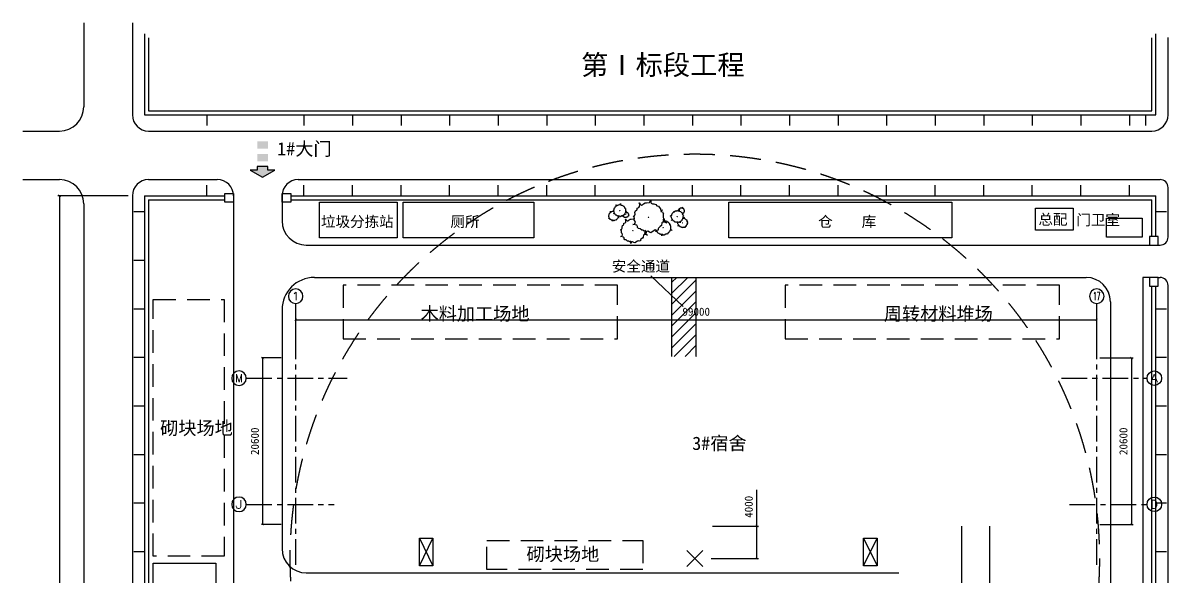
# Model space of a CAD drawing. Extents: x -583905 to 1065231, y 80891 to 497838.
# Drawn here: x -99242 to 42280, y 429454 to 497838 of the extents above; entities that cross this region are included whole.
import ezdxf
from ezdxf.enums import TextEntityAlignment as Align

# ---------------------------------------------------------------- set-up
doc = ezdxf.new("R2010")
doc.units = 0
doc.linetypes.add('CENTER', pattern=[50.8, 31.75, -6.35, 6.35, -6.35])
doc.linetypes.add('DASHED', pattern=[19.05, 12.7, -6.35])
doc.layers.get('0').update_dxf_attribs({"linetype": 'CONTINUOUS'})
doc.layers.get('DEFPOINTS').update_dxf_attribs({"linetype": 'CONTINUOUS'})
for name, color, linetype in [('AXIS', 7, 'CONTINUOUS'), ('周边', 7, 'CONTINUOUS'), ('围墙', 7, 'CONTINUOUS'), ('堆场', 7, 'DASHED'), ('塔吊机械', 1, 'CONTINUOUS'), ('墙基线', 7, 'CONTINUOUS'), ('标注', 7, 'CONTINUOUS'), ('绿化', 3, 'CONTINUOUS'), ('轴线', 1, 'CENTER'), ('轴线号', 7, 'CONTINUOUS'), ('道路', 8, 'CONTINUOUS')]:
    doc.layers.add(name, color=color, linetype=linetype)
doc.styles.add('COMPLEX', font='COMPLEX')
doc.styles.add('文字', font='SimSun.ttf')
doc.dimstyles.new('ISO-25', dxfattribs={"dimtxt": 1000, "dimasz": 300, "dimexe": 200, "dimexo": 2000, "dimgap": 500, "dimtad": 1, "dimdec": 0, "dimtxsty": 'STANDARD', "dimblk": 'ARCHTICK', "dimcen": 2.5, "dimazin": 3, "dimtfac": 1, "dimtdec": 0, "dimtmove": 0, "dimatfit": 3})

# ---------------------------------------------------------------- blocks, each defined once
blk = doc.blocks.new('_ARCHTICK')
at = {"color": 0, "linetype": 'BYBLOCK', "const_width": 0.15}
blk.add_lwpolyline([(-0.5, -0.5), (0.5, 0.5)], dxfattribs=at)
blk = doc.blocks.new('*D30')
at = {"layer": 'DEFPOINTS', "color": 0}
for p in [(33468, 461132), (-65532, 456212), (33468, 456212)]:
    blk.add_point(p, dxfattribs=at)
at = {"layer": '标注', "color": 0}
for p, q in [((-65532, 458212), (-65532, 461332)), ((-65532, 461132), (33468, 461132)), ((33468, 458212), (33468, 461332))]:
    blk.add_line(p, q, dxfattribs=at)
at = {"layer": '标注', "color": 0, "xscale": 300, "yscale": 300, "zscale": 300, "rotation": 180}
blk.add_blockref('_ARCHTICK', (-65532, 461132), dxfattribs=at)
at = {"layer": '标注', "color": 0, "xscale": 300, "yscale": 300, "zscale": 300}
blk.add_blockref('_ARCHTICK', (33468, 461132), dxfattribs=at)
at = {"layer": '标注', "color": 0, "insert": (-16032, 462132), "char_height": 1000, "attachment_point": 5}
blk.add_mtext('99000', dxfattribs=at)
blk = doc.blocks.new('*D24')
at = {"layer": 'DEFPOINTS', "color": 0}
for p in [(-69575, 456421), (-65341, 456421), (-65341, 435821)]:
    blk.add_point(p, dxfattribs=at)
at = {"layer": '标注', "color": 0}
for p, q in [((-67341, 456421), (-69775, 456421)), ((-69575, 435821), (-69575, 456421)), ((-67341, 435821), (-69775, 435821))]:
    blk.add_line(p, q, dxfattribs=at)
at = {"layer": '标注', "color": 0, "xscale": 300, "yscale": 300, "zscale": 300}
for p, rotation in [((-69575, 456421), 90), ((-69575, 435821), 270)]:
    blk.add_blockref('_ARCHTICK', p, dxfattribs=dict(at, rotation=rotation))
at = {"layer": '标注', "color": 0, "insert": (-70575, 446121), "char_height": 1000, "attachment_point": 5, "rotation": 90}
blk.add_mtext('20600', dxfattribs=at)
blk = doc.blocks.new('_AXISO')
blk.add_circle((0, 0), 0.5)
at = {"layer": '轴线号', "style": 'COMPLEX', "width": 1.041667}
blk.add_attdef('A', text='', height=0.56, dxfattribs=at).set_placement((-0.25, -0.28), (0.25, -0.28), align=Align.FIT)
blk = doc.blocks.new('*D28')
at = {"layer": 'DEFPOINTS', "color": 0}
for p in [(31851, 456421), (31851, 435821), (37761, 435821)]:
    blk.add_point(p, dxfattribs=at)
at = {"layer": '标注', "color": 0}
for p, q in [((33851, 456421), (37961, 456421)), ((37761, 456421), (37761, 435821)), ((33851, 435821), (37961, 435821))]:
    blk.add_line(p, q, dxfattribs=at)
at = {"layer": '标注', "color": 0, "xscale": 300, "yscale": 300, "zscale": 300}
for p, rotation in [((37761, 456421), 90), ((37761, 435821), 270)]:
    blk.add_blockref('_ARCHTICK', p, dxfattribs=dict(at, rotation=rotation))
at = {"layer": '标注', "color": 0, "insert": (36761, 446121), "char_height": 1000, "attachment_point": 5, "rotation": 90}
blk.add_mtext('20600', dxfattribs=at)
blk = doc.blocks.new('A$C3C6C44F6')
at = {"layer": '周边'}
h = blk.add_hatch(color=256, dxfattribs=at)
h.paths.add_polyline_path([(1986, 828), (786, 828), (786, 0), (1986, 0)])
h.paths.add_polyline_path([(786, 2266), (786, 1438), (1986, 1438), (1986, 2266)])
h.paths.add_polyline_path([(1986, 2844), (1986, 3244), (2771, 3244), (1386, 4044), (0, 3244), (786, 3244), (786, 2844)])
at = {"layer": '周边', "linetype": 'CONTINUOUS'}
blk.add_lwpolyline([(1986, 3244), (1986, 2844), (786, 2844), (786, 3244), (0, 3244), (1386, 4044), (2771, 3244), (1986, 3244)], dxfattribs=at)
blk = doc.blocks.new('CLUMP_OF_TREES_OR_BUSHES_-')
for points in [[(-10.993, 56.487), (-9.228, 58.426), (-10.144, 63.512), (-8.923, 67.033), (-3.43, 69.772), (2.673, 72.119), (-2.82, 71.728), (-10.449, 71.728), (-13.195, 74.075), (-13.806, 83.073), (-16.857, 86.594), (-22.045, 92.071), (-22.961, 94.81), (-22.656, 98.722), (-28.759, 100.678), (-31.811, 99.113), (-35.472, 101.461), (-45.543, 109.676), (-49.815, 108.503), (-55.308, 106.155), (-59.58, 106.938), (-60.801, 113.98), (-63.242, 104.982), (-67.209, 106.938), (-70.872, 104.59), (-74.839, 104.982), (-80.637, 101.461), (-86.435, 101.069), (-90.402, 97.548), (-90.402, 94.419), (-93.454, 90.898), (-98.947, 90.115), (-105.66, 90.115), (-101.083, 87.768), (-98.031, 82.682), (-100.778, 77.596), (-103.829, 74.466), (-103.219, 69.772), (-104.134, 65.077), (-108.102, 62.73), (-104.439, 60.774), (-102.609, 55.297), (-103.829, 50.211), (-102.303, 44.342), (-98.947, 41.995), (-98.031, 38.865), (-98.031, 34.953), (-93.148, 32.606), (-90.707, 29.476), (-91.317, 22.434), (-93.454, 17.348), (-89.487, 21.26), (-85.519, 23.999), (-82.468, 23.216), (-78.806, 19.304), (-74.228, 15.783), (-69.956, 15.392), (-59.886, 12.653), (-58.254, 7.074)], [(59.448, 5.262), (60.936, 4.858), (62.652, -1.011), (63.415, 4.858), (64.178, 5.836), (66.848, 6.814), (69.709, 6.569), (73.905, 7.792), (76.385, 9.748), (79.627, 10.237), (81.153, 12.438), (84.014, 15.127), (84.205, 17.084), (85.158, 17.573), (88.591, 16.839), (85.73, 20.262), (88.591, 20.751), (89.545, 21.974), (90.689, 24.174), (91.452, 24.663), (90.499, 25.886), (91.261, 31.999), (92.596, 33.466), (92.024, 36.645), (92.787, 38.845), (96.22, 40.557), (100.035, 42.024), (96.602, 41.779), (91.834, 41.779), (90.117, 43.246), (89.736, 48.871), (87.828, 51.071), (84.586, 54.494), (84.014, 56.206), (84.205, 58.651), (80.39, 59.873), (78.483, 58.895), (76.194, 60.362), (69.9, 65.497), (67.23, 64.764), (63.797, 63.297), (61.126, 63.786), (60.364, 68.187), (58.838, 62.563), (56.358, 63.786), (54.07, 62.319), (51.59, 62.563), (47.966, 60.362), (44.343, 60.118), (41.863, 57.917), (41.863, 55.961), (39.956, 53.761), (36.523, 53.272), (32.327, 53.272), (35.187, 51.805), (36.641, 49.381)]]:
    blk.add_lwpolyline(points)
for points in [[(-4.577, 66.508), (-7.629, 55.261), (-12.588, 57.706), (-17.166, 54.772), (-22.125, 55.261), (-29.372, 50.86), (-36.62, 50.371), (-41.579, 45.969), (-41.579, 42.057), (-45.393, 37.656), (-52.259, 36.678), (-60.651, 36.678), (-54.93, 33.743), (-51.115, 27.386), (-54.548, 21.029), (-58.363, 17.116), (-57.6, 11.248), (-58.744, 5.38), (-63.703, 2.446), (-59.126, 0), (-56.837, -6.846), (-58.363, -13.203), (-56.455, -20.539), (-52.259, -23.473), (-51.115, -27.385), (-51.115, -32.275), (-45.012, -35.21), (-41.96, -39.122), (-42.723, -47.924), (-45.393, -54.282), (-40.434, -49.391), (-35.475, -45.968), (-31.661, -46.946), (-27.083, -51.837), (-21.362, -56.238), (-16.021, -56.727), (-3.433, -60.15), (0, -71.887), (1.526, -60.15), (3.052, -58.194), (8.392, -56.238), (14.114, -56.727), (22.506, -54.282), (27.465, -50.369), (33.949, -49.391), (37.001, -44.99), (42.723, -39.611), (43.104, -35.699), (45.012, -34.721), (51.878, -36.188), (46.156, -29.341), (51.878, -28.363), (53.785, -25.918), (56.074, -21.517), (57.6, -20.539), (55.692, -18.094), (57.218, -5.868), (59.888, -2.934), (58.744, 3.424), (60.27, 7.825), (67.136, 11.248), (74.765, 14.182), (67.899, 13.693), (58.363, 13.693), (54.93, 16.627), (54.167, 27.875), (50.352, 32.276), (43.867, 39.123), (42.723, 42.546), (43.104, 47.436), (35.475, 49.882), (31.661, 47.925), (27.083, 50.86), (14.495, 61.129), (9.155, 59.662), (2.289, 56.728), (-3.052, 57.706)], [(-58.055, 61.947), (-58.97, 60.774), (-57.139, 60.774)], [(-1.144, 1.468), (-2.289, 0), (0, 0)], [(62.08, 35.667), (61.508, 34.933), (62.652, 34.933)]]:
    blk.add_lwpolyline(points, close=True)
blk = doc.blocks.new('*D33')
at = {"layer": 'DEFPOINTS', "color": 0}
for p in [(-16032, 435636), (-8541, 435636), (-16207, 431636)]:
    blk.add_point(p, dxfattribs=at)
at = {"layer": '标注', "color": 0}
for p, q in [((-8541, 435636), (-8541, 440102)), ((-14032, 435636), (-8341, 435636)), ((-8541, 431636), (-8541, 435636)), ((-14207, 431636), (-8341, 431636))]:
    blk.add_line(p, q, dxfattribs=at)
at = {"layer": '标注', "color": 0, "xscale": 300, "yscale": 300, "zscale": 300}
for p, rotation in [((-8541, 435636), 90), ((-8541, 431636), 270)]:
    blk.add_blockref('_ARCHTICK', p, dxfattribs=dict(at, rotation=rotation))
at = {"layer": '标注', "color": 0, "insert": (-9541, 438019), "char_height": 1000, "attachment_point": 5, "rotation": 90}
blk.add_mtext('4000', dxfattribs=at)
blk = doc.blocks.new('*D35')
at = {"layer": 'DEFPOINTS', "color": 0}
for p in [(-84217, 476471), (-94705, 359958), (-84217, 359958)]:
    blk.add_point(p, dxfattribs=at)
at = {"layer": '标注', "color": 0}
for p, q in [((-86217, 476471), (-94905, 476471)), ((-94705, 476471), (-94705, 359958)), ((-86217, 359958), (-94905, 359958))]:
    blk.add_line(p, q, dxfattribs=at)
at = {"layer": '标注', "color": 0, "xscale": 300, "yscale": 300, "zscale": 300}
for p, rotation in [((-94705, 476471), 90), ((-94705, 359958), 270)]:
    blk.add_blockref('_ARCHTICK', p, dxfattribs=dict(at, rotation=rotation))
at = {"layer": '标注', "color": 0, "insert": (-95705, 418214), "char_height": 1000, "attachment_point": 5, "rotation": 90}
blk.add_mtext('120000', dxfattribs=at)

msp = doc.modelspace()

# ---------------------------------------------------------------- hatches: boundary and pattern name
at = {"layer": '绿化', "ltscale": 8000}
h = msp.add_hatch(dxfattribs=at)
h.set_pattern_fill('ANSI31', color=256, scale=300, style=0)
h.set_pattern_definition([(45, (-552362.3, -882519.9), (-673.5192, 673.5192), [])])
h.paths.add_polyline_path([(-19032.2, 456605.7), (-16032.2, 456605.7), (-16032.2, 464179), (-17345, 466370.6), (-19032.2, 466370.6)])
h.paths.add_polyline_path([(-16032.2, 466370.6), (-17345, 466370.6), (-16032.2, 464179)], flags=17)
h.paths.add_polyline_path([(-17432.2, 462182.4), (-14632.2, 462182.4), (-14632.2, 461282.4), (-17432.2, 461282.4)], flags=9)

# ---------------------------------------------------------------- linework, layer by layer
for p, q in [((-19032.2, 456605.7), (-19032.2, 466370.6)), ((-16032.2, 456605.7), (-16032.2, 466370.6))]:
    msp.add_line(p, q)
at = {"layer": '周边'}
msp.add_line((-17634.9, 462781.4), (-21640.6, 466587.9), dxfattribs=at)
for points in [[(-52989.1, 471252), (-62597.4, 471252), (-62597.4, 475686.3), (-52989.1, 475686.3)], [(-52245.4, 475686.3), (-36105.2, 475686.3), (-36105.2, 471252), (-52245.4, 471252)], [(-12004.6, 475686.3), (15573, 475686.3), (15573, 471252), (-12004.6, 471252)], [(25909.2, 474940.4), (30553, 474940.4), (30553, 472207.7), (25909.2, 472207.7)], [(39089.3, 471363.3), (34688.4, 471363.3), (34688.4, 473702.2), (39089.3, 473702.2)], [(-75387.8, 424235.9), (-83135.3, 424235.9), (-83135.3, 431059), (-75387.8, 431059)]]:
    msp.add_lwpolyline(points, close=True, dxfattribs=at)
at = {"layer": '围墙'}
for p, q in [((-84217.2, 496490), (-84217.2, 486461.5)), ((-83717.2, 495990), (-83717.2, 486961.5)), ((40280.4, 486961.5), (40280.4, 496000.7)), ((40780.4, 486461.5), (40780.4, 496500.7)), ((-83717.2, 486961.5), (40280.4, 486961.5)), ((-84217.2, 486461.5), (40780.4, 486461.5)), ((-76508.8, 486461.5), (-76508.8, 485140.8)), ((-64508.8, 486461.5), (-64508.8, 485140.8)), ((-58508.8, 486461.5), (-58508.8, 485140.8)), ((-52508.8, 486461.5), (-52508.8, 485140.8)), ((-46508.8, 486461.5), (-46508.8, 485140.8)), ((-40508.8, 486461.5), (-40508.8, 485140.8)), ((-34508.8, 486461.5), (-34508.8, 485140.8)), ((-28508.8, 486461.5), (-28508.8, 485140.8)), ((-22508.8, 486461.5), (-22508.8, 485140.8)), ((-16508.8, 486461.5), (-16508.8, 485140.8)), ((-10508.8, 486461.5), (-10508.8, 485140.8)), ((-4508.8, 486461.5), (-4508.8, 485140.8)), ((1491.2, 486461.5), (1491.2, 485140.8)), ((7491.2, 486461.5), (7491.2, 485140.8)), ((13491.2, 486461.5), (13491.2, 485140.8)), ((19491.2, 486461.5), (19491.2, 485140.8)), ((25491.2, 486461.5), (25491.2, 485140.8)), ((31491.2, 486461.5), (31491.2, 485140.8)), ((37491.2, 486461.5), (37491.2, 485140.8)), ((39491.2, 486461.5), (39491.2, 485140.8)), ((-76508.8, 476470.7), (-76508.8, 477791.4)), ((-64508.8, 476470.7), (-64508.8, 477791.4)), ((-58508.8, 476470.7), (-58508.8, 477791.4)), ((-52508.8, 476470.7), (-52508.8, 477791.4)), ((-46508.8, 476470.7), (-46508.8, 477791.4)), ((-40508.8, 476470.7), (-40508.8, 477791.4)), ((-34508.8, 476470.7), (-34508.8, 477791.4)), ((-28508.8, 476470.7), (-28508.8, 477791.4)), ((-22508.8, 476470.7), (-22508.8, 477791.4)), ((-16508.8, 476470.7), (-16508.8, 477791.4)), ((-10508.8, 476470.7), (-10508.8, 477791.4)), ((-4508.8, 476470.7), (-4508.8, 477791.4)), ((1491.2, 476470.7), (1491.2, 477791.4)), ((7491.2, 476470.7), (7491.2, 477791.4)), ((13491.2, 476470.7), (13491.2, 477791.4)), ((19491.2, 476470.7), (19491.2, 477791.4)), ((25491.2, 476470.7), (25491.2, 477791.4)), ((31491.2, 476470.7), (31491.2, 477791.4)), ((37491.2, 476470.7), (37491.2, 477791.4)), ((-84217.2, 476470.7), (-84217.2, 359957.7)), ((-84217.2, 476470.7), (-74283.7, 476470.7)), ((-83717.2, 475970.7), (-83717.2, 360457.7)), ((-83717.2, 475970.7), (-74283.7, 475970.7)), ((-66150.6, 476470.7), (40780.4, 476470.7)), ((-66150.6, 475970.7), (40280.4, 475970.7)), ((40280.4, 471437.2), (40280.4, 475970.7)), ((40780.4, 471437.2), (40780.4, 476470.7)), ((-85537.9, 474503.7), (-84217.2, 474503.7)), ((40780.4, 474503.7), (42101.1, 474503.7)), ((-85537.9, 468503.7), (-84217.2, 468503.7)), ((40280.4, 360457.7), (40280.4, 465304.1)), ((40780.4, 359957.7), (40780.4, 465304.1)), ((-85537.9, 462503.7), (-84217.2, 462503.7)), ((40780.4, 462503.7), (42101.1, 462503.7)), ((-85537.9, 456503.7), (-84217.2, 456503.7)), ((40780.4, 456503.7), (42101.1, 456503.7)), ((-85537.9, 450503.7), (-84217.2, 450503.7)), ((40780.4, 450503.7), (42101.1, 450503.7)), ((-85537.9, 444503.7), (-84217.2, 444503.7)), ((40780.4, 444503.7), (42101.1, 444503.7)), ((-85537.9, 438503.7), (-84217.2, 438503.7)), ((40780.4, 438503.7), (42101.1, 438503.7)), ((-85537.9, 432503.7), (-84217.2, 432503.7)), ((40780.4, 432503.7), (42101.1, 432503.7))]:
    msp.add_line(p, q, dxfattribs=at)
for points in [[(-74283.7, 476754.3), (-73217.2, 476754.3), (-73217.2, 475687.7), (-74283.7, 475687.7)], [(-67217.2, 476754.3), (-66150.6, 476754.3), (-66150.6, 475687.7), (-67217.2, 475687.7)], [(41068.2, 470370.6), (41068.2, 471437.2), (40001.7, 471437.2), (40001.7, 470370.6)], [(41068.2, 465304.1), (41068.2, 466370.6), (40001.7, 466370.6), (40001.7, 465304.1)]]:
    msp.add_lwpolyline(points, close=True, dxfattribs=at)
at = {"layer": '堆场', "ltscale": 220}
for points in [[(-59651.3, 458784.5), (-25759, 458784.5), (-25759, 465424.2), (-59651.3, 465424.2)], [(-5033, 458784.5), (28859.3, 458784.5), (28859.3, 465424.2), (-5033, 465424.2)], [(-83135.3, 463649.5), (-74365.6, 463649.5), (-74365.6, 431907.5), (-83135.3, 431907.5)], [(-41914.8, 433855.6), (-22637.8, 433855.6), (-22637.8, 430267), (-41914.8, 430267)]]:
    msp.add_lwpolyline(points, close=True, dxfattribs=at)
at = {"layer": '塔吊机械', "color": 6, "ltscale": 100}
for p, q in [((-50245.2, 434135.7), (-48564.9, 430722.8)), ((-50245.2, 430722.8), (-48564.9, 434135.7)), ((4650.4, 434135.7), (6330.7, 430722.8)), ((4650.4, 430722.8), (6330.7, 434135.7))]:
    msp.add_line(p, q, dxfattribs=at)
at = {"layer": '塔吊机械'}
for p, q in [((-15207, 430635.7), (-17207, 432635.7)), ((-15207, 432635.7), (-17207, 430635.7))]:
    msp.add_line(p, q, dxfattribs=at)
at = {"layer": '塔吊机械', "color": 6}
for points in [[(-50245.2, 430722.8), (-50245.2, 434135.7), (-48564.9, 434135.7), (-48564.9, 430722.8)], [(4650.4, 430722.8), (4650.4, 434135.7), (6330.7, 434135.7), (6330.7, 430722.8)]]:
    msp.add_lwpolyline(points, close=True, dxfattribs=at)
at = {"layer": '塔吊机械', "linetype": 'DASHED', "ltscale": 300}
msp.add_circle((-16207, 431635.7), 50000, dxfattribs=at)
at = {"layer": '墙基线'}
for p, q in [((16782.8, 426405.7), (16782.8, 435635.7)), ((20267.8, 426405.7), (20267.8, 435635.7))]:
    msp.add_line(p, q, dxfattribs=at)
at = {"layer": '轴线', "ltscale": 100}
for p, q in [((-65532.2, 430857.1), (-65532.2, 463149.2)), ((33467.8, 430857.1), (33467.8, 463149.2)), ((-71636.2, 453920.7), (-59182.7, 453920.7)), ((29104.9, 453920.7), (39676.3, 453920.7)), ((-71636.2, 438320.7), (-60773.4, 438320.7)), ((30099.1, 438320.7), (39676.3, 438320.7))]:
    msp.add_line(p, q, dxfattribs=at)
at = {"layer": '道路'}
for p, q in [((-91717.2, 497838), (-91717.2, 487470.7)), ((-85717.2, 497838), (-85717.2, 486470.7)), ((42280.4, 486470.7), (42280.4, 496041.3)), ((-99241.9, 484470.7), (-94717.2, 484470.7)), ((-83717.2, 484470.7), (40280.4, 484470.7)), ((-99241.9, 478470.7), (-94717.2, 478470.7)), ((-83717.2, 478470.7), (-75217.2, 478470.7)), ((-65217.2, 478470.7), (41280.4, 478470.7)), ((42280.4, 471370.6), (42280.4, 477470.7)), ((-85717.2, 476470.7), (-85717.2, 359957.7)), ((-73217.2, 476470.7), (-73217.2, 360737.5)), ((-67217.2, 476470.7), (-67217.2, 473370.6)), ((-91717.2, 475470.7), (-91717.2, 360957.7)), ((-64217.2, 470370.6), (40001.7, 470370.6)), ((41068.2, 470370.6), (41280.4, 470370.6)), ((-63217.2, 466370.6), (32152.8, 466370.6)), ((39152.8, 466370.6), (39152.8, 363170.7)), ((40001.7, 466370.6), (39152.8, 466370.6)), ((41068.2, 466370.6), (41280.4, 466370.6)), ((42280.4, 359957.7), (42280.4, 465370.6)), ((35152.8, 463370.6), (35152.8, 370170.7)), ((-67217.2, 462370.6), (-67217.2, 432858.1)), ((-64217.2, 429858.1), (9021.8, 429858.1))]:
    msp.add_line(p, q, dxfattribs=at)
for centre, radius, start, end in [((-94717.2, 487470.7), 3000, 270, 0), ((-83717.2, 486470.7), 2000, 180, 270), ((40280.4, 486470.7), 2000, 270, 0), ((-94717.2, 475470.7), 3000, 0, 90), ((-83717.2, 476470.7), 2000, 90, 180), ((-75217.2, 476470.7), 2000, 0, 90), ((-65217.2, 476470.7), 2000, 90, 180), ((41280.4, 477470.7), 1000, 0, 90), ((-64217.2, 473370.6), 3000, 180, 270), ((41280.4, 471370.6), 1000, 270, 0), ((-63217.2, 462370.6), 4000, 90, 180), ((32152.8, 463370.6), 3000, 0, 90), ((41280.4, 465370.6), 1000, 360, 90), ((-64217.2, 432858.1), 3000, 180, 270)]:
    msp.add_arc(centre, radius, start, end, dxfattribs=at)

# ---------------------------------------------------------------- block references
at = {"layer": 'AXIS'}
ref = msp.add_blockref('_AXISO', (-65532.2, 464049.2), dxfattribs=dict(at, xscale=-1800, yscale=1800, zscale=1800, rotation=180))
ref.add_attrib('A', '1', dxfattribs={"layer": '轴线号', "height": 1008, "style": 'COMPLEX', "width": 2.083333}).set_placement((-65982.2, 463545.2), (-65082.2, 463545.2), align=Align.FIT)
ref = msp.add_blockref('_AXISO', (33467.8, 464049.2), dxfattribs=dict(at, xscale=-1800, yscale=1800, zscale=1800, rotation=180))
ref.add_attrib('A', '17', dxfattribs={"layer": '轴线号', "height": 1008, "style": 'COMPLEX', "width": 0.646552}).set_placement((33017.8, 463545.2), (33917.8, 463545.2), align=Align.FIT)
ref = msp.add_blockref('_AXISO', (-72536.2, 453920.7), dxfattribs=dict(at, xscale=-1800, yscale=1800, zscale=1800, rotation=180))
ref.add_attrib('A', 'M', dxfattribs={"layer": '轴线号', "height": 1008, "style": 'COMPLEX', "width": 0.892857}).set_placement((-72986.2, 453416.7), (-72086.2, 453416.7), align=Align.FIT)
ref = msp.add_blockref('_AXISO', (40576.3, 453920.7), dxfattribs=dict(at, xscale=1800, yscale=1800, zscale=1800, rotation=180))
ref.add_attrib('A', 'A', dxfattribs={"layer": '轴线号', "height": 1008, "style": 'COMPLEX', "width": 1.041667}).set_placement((40126.3, 453416.7), (41026.3, 453416.7), align=Align.FIT)
ref = msp.add_blockref('_AXISO', (-72536.2, 438320.7), dxfattribs=dict(at, xscale=-1800, yscale=1800, zscale=1800, rotation=180))
ref.add_attrib('A', 'J', dxfattribs={"layer": '轴线号', "height": 1008, "style": 'COMPLEX', "width": 1.704545}).set_placement((-72986.2, 437816.7), (-72086.2, 437816.7), align=Align.FIT)
ref = msp.add_blockref('_AXISO', (40576.3, 438320.7), dxfattribs=dict(at, xscale=1800, yscale=1800, zscale=1800, rotation=180))
ref.add_attrib('A', 'D', dxfattribs={"layer": '轴线号', "height": 1008, "style": 'COMPLEX', "width": 1.102941}).set_placement((40126.3, 437816.7), (41026.3, 437816.7), align=Align.FIT)
at = {"layer": '堆场', "ltscale": 2, "xscale": -1.099999999976735, "yscale": 1.100000000093132, "zscale": 1.1, "rotation": 180.0000105023861}
msp.add_blockref('A$C3C6C44F6', (-71146.3, 483216.9), dxfattribs=at)
at = {"layer": '绿化'}
for p, xscale, yscale, zscale, rotation in [((-25476.1, 474640.4), -12.19200003717135, 12.19200002029538, 12.192, 173.6494274050559), ((-21885.8, 473805.3), -30.48000009292839, 30.48000005073845, 30.48, 173.6494274050559), ((-18378.5, 473905.2), -12.19200003717135, 12.19200002029538, 12.192, 263.6494274050559)]:
    msp.add_blockref('CLUMP_OF_TREES_OR_BUSHES_-', p, dxfattribs=dict(at, xscale=xscale, yscale=yscale, zscale=zscale, rotation=rotation))

# ---------------------------------------------------------------- texts
at = {"linetype": 'CENTER', "style": '文字'}
for s, height, p in [('第Ⅰ标段工程', 2468.38, (-30254.7, 491415.3)), ('1#大门', 1645.59, (-67819.3, 481453.9)), ('垃圾分拣站', 1316.47, (-62398.5, 472616.6)), ('厕所', 1316.47, (-46407.1, 472616.6)), ('仓    库 ', 1316.47, (-965.1, 472616.6)), ('总配', 1316.47, (26255.1, 472889.3)), ('门卫室', 1316.47, (30945.8, 472831.2)), ('安全通道', 1316.47, (-26463.7, 467091.3)), ('木料加工场地', 1645.59, (-50096.3, 461066.3)), ('周转材料堆场', 1645.59, (7152.2, 461066.3)), ('砌块场地', 1645.59, (-82278, 446934)), ('3#宿舍', 1645.59, (-16534.2, 445050.7)), ('砌块场地', 1645.59, (-36992.2, 431347.9))]:
    msp.add_text(s, height=height, dxfattribs=at).set_placement(p)

# ---------------------------------------------------------------- dimensions: what is measured, and where the dimension line sits
at = {"layer": '标注'}
dim = msp.add_linear_dim(base=(-94705.4, 359957.7), p1=(-84217.2, 476470.7), p2=(-84217.2, 359957.7), angle=90, text='120000', dimstyle='ISO-25', override={"dimtxt": 1000, "dimgap": 500}, dxfattribs=at)
dim.commit()
dim.dimension.update_dxf_attribs({"geometry": '*D35', "text_midpoint": (-95705.4, 418214.2)})
dim = msp.add_linear_dim(base=(33467.8, 461132.4), p1=(-65532.2, 456211.7), p2=(33467.8, 456211.7), dimstyle='ISO-25', override={"dimtxt": 1000, "dimgap": 500}, dxfattribs=at)
dim.commit()
dim.dimension.update_dxf_attribs({"geometry": '*D30', "text_midpoint": (-16032.2, 462132.4)})
for base, p1, p2, picture, middle in [((-69575.4, 456420.7), (-65341, 435820.7), (-65341, 456420.7), '*D24', (-70575.4, 446120.7)), ((37760.5, 435820.7), (31850.9, 456420.7), (31850.9, 435820.7), '*D28', (36760.5, 446120.7)), ((-8540.9, 435635.7), (-16207, 431635.7), (-16032.2, 435635.7), '*D33', (-9540.9, 438019))]:
    dim = msp.add_linear_dim(base=base, p1=p1, p2=p2, angle=90, dimstyle='ISO-25', override={"dimtxt": 1000, "dimgap": 500}, dxfattribs=at)
    dim.commit()
    dim.dimension.update_dxf_attribs({"geometry": picture, "text_midpoint": middle})

doc.saveas('drawing.dxf')
